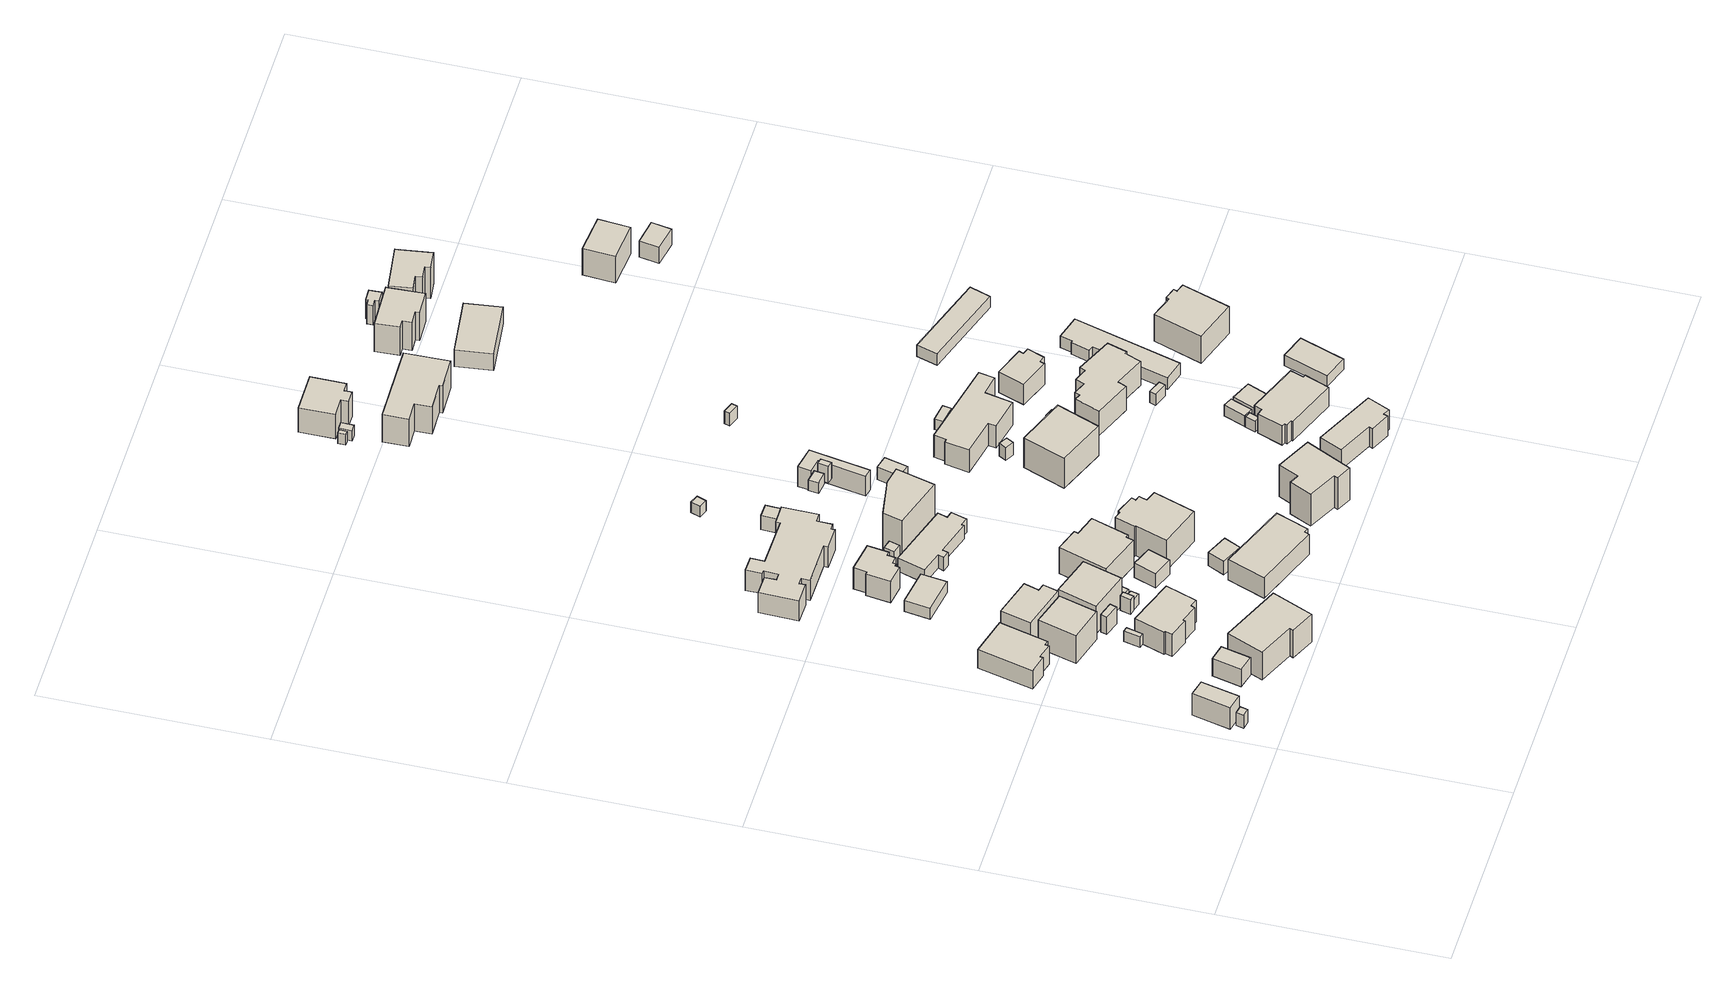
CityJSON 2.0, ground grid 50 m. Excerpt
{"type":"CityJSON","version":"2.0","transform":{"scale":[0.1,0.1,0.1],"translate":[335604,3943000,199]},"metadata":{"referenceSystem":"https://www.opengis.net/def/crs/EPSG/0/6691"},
"CityObjects":{
"building1":{"type":"Building","attributes":{"measuredHeight":5.2,"BuildingIDAttribute.prefecture":"14","BuildingIDAttribute.city":"14151","BuildingDetailAttribute.surveyYear":2015},"geometry":[{"type":"Solid","lod":"1","boundaries":[[[[0,1,2,3]],[[2,4,5,3]],[[1,6,4,2]],[[0,7,6,1]],[[3,5,7,0]],[[4,6,7,5]]]]}]},
"building2":{"type":"Building","attributes":{"usage":"411","measuredHeight":6.5,"storeysAboveGround":2,"BuildingIDAttribute.prefecture":"14","BuildingIDAttribute.city":"14151","BuildingDetailAttribute.totalFloorArea":57.4,"BuildingDetailAttribute.buildingFootprintArea":28.7,"BuildingDetailAttribute.buildingStructureType":"601","BuildingDetailAttribute.buildingStructureOrgType":"1","BuildingDetailAttribute.orgUsage":"10","BuildingDetailAttribute.surveyYear":2015},"geometry":[{"type":"Solid","lod":"1","boundaries":[[[[8,9,10,11]],[[10,12,13,11]],[[9,14,12,10]],[[8,15,14,9]],[[11,13,15,8]],[[12,14,15,13]]]]}]},
"building3":{"type":"Building","attributes":{"usage":"411","measuredHeight":5.5,"storeysAboveGround":1,"BuildingIDAttribute.prefecture":"14","BuildingIDAttribute.city":"14151","BuildingDetailAttribute.totalFloorArea":18.98,"BuildingDetailAttribute.buildingFootprintArea":18.98,"BuildingDetailAttribute.buildingStructureType":"601","BuildingDetailAttribute.buildingStructureOrgType":"1","BuildingDetailAttribute.orgUsage":"10","BuildingDetailAttribute.surveyYear":2015},"geometry":[{"type":"Solid","lod":"1","boundaries":[[[[16,17,18,19]],[[18,20,21,19]],[[17,22,20,18]],[[16,23,22,17]],[[19,21,23,16]],[[20,22,23,21]]]]}]},
"building4":{"type":"Building","attributes":{"usage":"411","measuredHeight":6.1,"storeysAboveGround":2,"BuildingIDAttribute.prefecture":"14","BuildingIDAttribute.city":"14151","BuildingDetailAttribute.totalFloorArea":183.37,"BuildingDetailAttribute.buildingFootprintArea":91.68,"BuildingDetailAttribute.buildingStructureType":"601","BuildingDetailAttribute.buildingStructureOrgType":"1","BuildingDetailAttribute.orgUsage":"10","BuildingDetailAttribute.surveyYear":2015},"geometry":[{"type":"Solid","lod":"1","boundaries":[[[[24,25,26,27,28,29,30,31]],[[30,32,33,31]],[[29,34,32,30]],[[28,35,34,29]],[[27,36,35,28]],[[26,37,36,27]],[[25,38,37,26]],[[24,39,38,25]],[[31,33,39,24]],[[32,34,35,36,37,38,39,33]]]]}]},
"building5":{"type":"Building","attributes":{"usage":"411","measuredHeight":9,"storeysAboveGround":1,"BuildingIDAttribute.prefecture":"14","BuildingIDAttribute.city":"14151","BuildingDetailAttribute.totalFloorArea":127.55,"BuildingDetailAttribute.buildingFootprintArea":127.55,"BuildingDetailAttribute.buildingStructureType":"601","BuildingDetailAttribute.buildingStructureOrgType":"1","BuildingDetailAttribute.orgUsage":"10","BuildingDetailAttribute.surveyYear":2015},"geometry":[{"type":"Solid","lod":"1","boundaries":[[[[40,41,42,43,44,45]],[[44,46,47,45]],[[43,48,46,44]],[[42,49,48,43]],[[41,50,49,42]],[[40,51,50,41]],[[45,47,51,40]],[[46,48,49,50,51,47]]]]}]},
"building6":{"type":"Building","attributes":{"usage":"411","measuredHeight":9.2,"storeysAboveGround":2,"BuildingIDAttribute.prefecture":"14","BuildingIDAttribute.city":"14151","BuildingDetailAttribute.totalFloorArea":121.73,"BuildingDetailAttribute.buildingFootprintArea":60.87,"BuildingDetailAttribute.buildingStructureType":"601","BuildingDetailAttribute.buildingStructureOrgType":"1","BuildingDetailAttribute.orgUsage":"10","BuildingDetailAttribute.surveyYear":2015},"geometry":[{"type":"Solid","lod":"1","boundaries":[[[[52,53,54,55]],[[54,56,57,55]],[[53,58,56,54]],[[52,59,58,53]],[[55,57,59,52]],[[56,58,59,57]]]]}]},
"building7":{"type":"Building","attributes":{"BuildingIDAttribute.prefecture":"14","BuildingIDAttribute.city":"14151","BuildingDetailAttribute.surveyYear":2015},"geometry":[{"type":"Solid","lod":"1","boundaries":[[[[60,61,62,63]],[[62,64,65,63]],[[61,66,64,62]],[[60,67,66,61]],[[63,65,67,60]],[[64,66,67,65]]]]}]},
"building8":{"type":"Building","attributes":{"usage":"411","measuredHeight":7.9,"storeysAboveGround":2,"BuildingIDAttribute.prefecture":"14","BuildingIDAttribute.city":"14151","BuildingDetailAttribute.totalFloorArea":160.93,"BuildingDetailAttribute.buildingFootprintArea":80.47,"BuildingDetailAttribute.buildingStructureType":"601","BuildingDetailAttribute.buildingStructureOrgType":"1","BuildingDetailAttribute.orgUsage":"10","BuildingDetailAttribute.surveyYear":2015},"geometry":[{"type":"Solid","lod":"1","boundaries":[[[[68,69,70,71,72,73,74,75,76,77]],[[76,78,79,77]],[[75,80,78,76]],[[74,81,80,75]],[[73,82,81,74]],[[72,83,82,73]],[[71,84,83,72]],[[70,85,84,71]],[[69,86,85,70]],[[68,87,86,69]],[[77,79,87,68]],[[78,80,81,82,83,84,85,86,87,79]]]]}]},
"building9":{"type":"Building","attributes":{"usage":"411","measuredHeight":8.8,"storeysAboveGround":2,"BuildingIDAttribute.prefecture":"14","BuildingIDAttribute.city":"14151","BuildingDetailAttribute.totalFloorArea":117.72,"BuildingDetailAttribute.buildingFootprintArea":58.86,"BuildingDetailAttribute.buildingStructureType":"601","BuildingDetailAttribute.buildingStructureOrgType":"1","BuildingDetailAttribute.orgUsage":"10","BuildingDetailAttribute.surveyYear":2015},"geometry":[{"type":"Solid","lod":"1","boundaries":[[[[88,89,90,91,92,93]],[[92,94,95,93]],[[91,96,94,92]],[[90,97,96,91]],[[89,98,97,90]],[[88,99,98,89]],[[93,95,99,88]],[[94,96,97,98,99,95]]]]}]},
"building10":{"type":"Building","attributes":{"measuredHeight":7,"BuildingIDAttribute.prefecture":"14","BuildingIDAttribute.city":"14151","BuildingDetailAttribute.surveyYear":2015},"geometry":[{"type":"Solid","lod":"1","boundaries":[[[[100,101,102,103]],[[102,104,105,103]],[[101,106,104,102]],[[100,107,106,101]],[[103,105,107,100]],[[104,106,107,105]]]]}]},
"building11":{"type":"Building","attributes":{"usage":"411","measuredHeight":8.3,"storeysAboveGround":2,"BuildingIDAttribute.prefecture":"14","BuildingIDAttribute.city":"14151","BuildingDetailAttribute.totalFloorArea":148.4,"BuildingDetailAttribute.buildingFootprintArea":74.2,"BuildingDetailAttribute.buildingStructureType":"601","BuildingDetailAttribute.buildingStructureOrgType":"1","BuildingDetailAttribute.orgUsage":"10","BuildingDetailAttribute.surveyYear":2015},"geometry":[{"type":"Solid","lod":"1","boundaries":[[[[108,109,110,111]],[[110,112,113,111]],[[109,114,112,110]],[[108,115,114,109]],[[111,113,115,108]],[[112,114,115,113]]]]}]},
"building12":{"type":"Building","attributes":{"measuredHeight":7.4,"BuildingIDAttribute.prefecture":"14","BuildingIDAttribute.city":"14151","BuildingDetailAttribute.surveyYear":2015},"geometry":[{"type":"Solid","lod":"1","boundaries":[[[[116,117,118,119]],[[118,120,121,119]],[[117,122,120,118]],[[116,123,122,117]],[[119,121,123,116]],[[120,122,123,121]]]]}]},
"building13":{"type":"Building","attributes":{"BuildingIDAttribute.prefecture":"14","BuildingIDAttribute.city":"14151","BuildingDetailAttribute.surveyYear":2015},"geometry":[{"type":"Solid","lod":"1","boundaries":[[[[124,125,126,127]],[[126,128,129,127]],[[125,130,128,126]],[[124,131,130,125]],[[127,129,131,124]],[[128,130,131,129]]]]}]},
"building14":{"type":"Building","attributes":{"usage":"411","measuredHeight":3.9,"storeysAboveGround":1,"BuildingIDAttribute.prefecture":"14","BuildingIDAttribute.city":"14151","BuildingDetailAttribute.totalFloorArea":39.96,"BuildingDetailAttribute.buildingFootprintArea":39.96,"BuildingDetailAttribute.buildingStructureType":"610","BuildingDetailAttribute.buildingStructureOrgType":"2","BuildingDetailAttribute.orgUsage":"10","BuildingDetailAttribute.surveyYear":2015},"geometry":[{"type":"Solid","lod":"1","boundaries":[[[[132,133,134,135]],[[134,136,137,135]],[[133,138,136,134]],[[132,139,138,133]],[[135,137,139,132]],[[136,138,139,137]]]]}]},
"building15":{"type":"Building","attributes":{"BuildingIDAttribute.prefecture":"14","BuildingIDAttribute.city":"14151","BuildingDetailAttribute.surveyYear":2015},"geometry":[{"type":"Solid","lod":"1","boundaries":[[[[140,141,142,143]],[[142,144,145,143]],[[141,146,144,142]],[[140,147,146,141]],[[143,145,147,140]],[[144,146,147,145]]]]}]},
"building16":{"type":"Building","attributes":{"usage":"411","measuredHeight":6.7,"storeysAboveGround":1,"BuildingIDAttribute.prefecture":"14","BuildingIDAttribute.city":"14151","BuildingDetailAttribute.totalFloorArea":48,"BuildingDetailAttribute.buildingFootprintArea":48,"BuildingDetailAttribute.buildingStructureType":"601","BuildingDetailAttribute.buildingStructureOrgType":"1","BuildingDetailAttribute.orgUsage":"10","BuildingDetailAttribute.surveyYear":2015},"geometry":[{"type":"Solid","lod":"1","boundaries":[[[[148,149,150,151,152,153,154,155,156,157,158,159]],[[158,160,161,159]],[[157,162,160,158]],[[156,163,162,157]],[[155,164,163,156]],[[154,165,164,155]],[[153,166,165,154]],[[152,167,166,153]],[[151,168,167,152]],[[150,169,168,151]],[[149,170,169,150]],[[148,171,170,149]],[[159,161,171,148]],[[160,162,163,164,165,166,167,168,169,170,171,161]]]]}]},
"building17":{"type":"Building","attributes":{"usage":"411","measuredHeight":8.7,"storeysAboveGround":1,"BuildingIDAttribute.prefecture":"14","BuildingIDAttribute.city":"14151","BuildingDetailAttribute.totalFloorArea":236.61,"BuildingDetailAttribute.buildingFootprintArea":236.61,"BuildingDetailAttribute.buildingStructureType":"601","BuildingDetailAttribute.buildingStructureOrgType":"1","BuildingDetailAttribute.orgUsage":"10","BuildingDetailAttribute.surveyYear":2015},"geometry":[{"type":"Solid","lod":"1","boundaries":[[[[172,173,174,175,176,177,178,179,180,181,182,183,184,185,186,187,188,189,190,191,192,193,194,195]],[[194,196,197,195]],[[193,198,196,194]],[[192,199,198,193]],[[191,200,199,192]],[[190,201,200,191]],[[189,202,201,190]],[[188,203,202,189]],[[187,204,203,188]],[[186,205,204,187]],[[185,206,205,186]],[[184,207,206,185]],[[183,208,207,184]],[[182,209,208,183]],[[181,210,209,182]],[[180,211,210,181]],[[179,212,211,180]],[[178,213,212,179]],[[177,214,213,178]],[[176,215,214,177]],[[175,216,215,176]],[[174,217,216,175]],[[173,218,217,174]],[[172,219,218,173]],[[195,197,219,172]],[[196,198,199,200,201,202,203,204,205,206,207,208,209,210,211,212,213,214,215,216,217,218,219,197]]]]}]},
"building18":{"type":"Building","attributes":{"measuredHeight":4.4,"BuildingIDAttribute.prefecture":"14","BuildingIDAttribute.city":"14151","BuildingDetailAttribute.surveyYear":2015},"geometry":[{"type":"Solid","lod":"1","boundaries":[[[[220,221,222,223]],[[222,224,225,223]],[[221,226,224,222]],[[220,227,226,221]],[[223,225,227,220]],[[224,226,227,225]]]]}]},
"building19":{"type":"Building","attributes":{"usage":"411","measuredHeight":8.5,"storeysAboveGround":2,"BuildingIDAttribute.prefecture":"14","BuildingIDAttribute.city":"14151","BuildingDetailAttribute.totalFloorArea":191.64,"BuildingDetailAttribute.buildingFootprintArea":95.82,"BuildingDetailAttribute.buildingStructureType":"601","BuildingDetailAttribute.buildingStructureOrgType":"1","BuildingDetailAttribute.orgUsage":"10","BuildingDetailAttribute.surveyYear":2015},"geometry":[{"type":"Solid","lod":"1","boundaries":[[[[228,229,230,231,232,233,234,235]],[[234,236,237,235]],[[233,238,236,234]],[[232,239,238,233]],[[231,240,239,232]],[[230,241,240,231]],[[229,242,241,230]],[[228,243,242,229]],[[235,237,243,228]],[[236,238,239,240,241,242,243,237]]]]}]},
"building20":{"type":"Building","attributes":{"measuredHeight":9.1,"BuildingIDAttribute.prefecture":"14","BuildingIDAttribute.city":"14151","BuildingDetailAttribute.surveyYear":2015},"geometry":[{"type":"Solid","lod":"1","boundaries":[[[[244,245,246,247]],[[246,248,249,247]],[[245,250,248,246]],[[244,251,250,245]],[[247,249,251,244]],[[248,250,251,249]]]]}]},
"building21":{"type":"Building","attributes":{"usage":"411","measuredHeight":4.1,"storeysAboveGround":1,"BuildingIDAttribute.prefecture":"14","BuildingIDAttribute.city":"14151","BuildingDetailAttribute.totalFloorArea":20.45,"BuildingDetailAttribute.buildingFootprintArea":20.45,"BuildingDetailAttribute.buildingStructureType":"601","BuildingDetailAttribute.buildingStructureOrgType":"1","BuildingDetailAttribute.orgUsage":"10","BuildingDetailAttribute.surveyYear":2015},"geometry":[{"type":"Solid","lod":"1","boundaries":[[[[252,253,254,255]],[[254,256,257,255]],[[253,258,256,254]],[[252,259,258,253]],[[255,257,259,252]],[[256,258,259,257]]]]}]},
"building22":{"type":"Building","attributes":{"usage":"411","measuredHeight":8.9,"storeysAboveGround":1,"BuildingIDAttribute.prefecture":"14","BuildingIDAttribute.city":"14151","BuildingDetailAttribute.totalFloorArea":136.66,"BuildingDetailAttribute.buildingFootprintArea":136.66,"BuildingDetailAttribute.buildingStructureType":"601","BuildingDetailAttribute.buildingStructureOrgType":"1","BuildingDetailAttribute.orgUsage":"10","BuildingDetailAttribute.surveyYear":2015},"geometry":[{"type":"Solid","lod":"1","boundaries":[[[[260,261,262,263,264,265]],[[264,266,267,265]],[[263,268,266,264]],[[262,269,268,263]],[[261,270,269,262]],[[260,271,270,261]],[[265,267,271,260]],[[266,268,269,270,271,267]]]]}]},
"building23":{"type":"Building","attributes":{"usage":"401","measuredHeight":4.8,"storeysAboveGround":2,"BuildingIDAttribute.prefecture":"14","BuildingIDAttribute.city":"14151","BuildingDetailAttribute.totalFloorArea":167.72,"BuildingDetailAttribute.buildingFootprintArea":83.86,"BuildingDetailAttribute.buildingStructureType":"610","BuildingDetailAttribute.buildingStructureOrgType":"2","BuildingDetailAttribute.orgUsage":"61","BuildingDetailAttribute.surveyYear":2015},"geometry":[{"type":"Solid","lod":"1","boundaries":[[[[272,273,274,275,276,277,278,279,280,281,282,283]],[[282,284,285,283]],[[281,286,284,282]],[[280,287,286,281]],[[279,288,287,280]],[[278,289,288,279]],[[277,290,289,278]],[[276,291,290,277]],[[275,292,291,276]],[[274,293,292,275]],[[273,294,293,274]],[[272,295,294,273]],[[283,285,295,272]],[[284,286,287,288,289,290,291,292,293,294,295,285]]]]}]},
"building24":{"type":"Building","attributes":{"usage":"414","measuredHeight":9.6,"storeysAboveGround":2,"BuildingIDAttribute.prefecture":"14","BuildingIDAttribute.city":"14151","BuildingDetailAttribute.totalFloorArea":203.69,"BuildingDetailAttribute.buildingFootprintArea":101.84,"BuildingDetailAttribute.buildingStructureType":"601","BuildingDetailAttribute.buildingStructureOrgType":"1","BuildingDetailAttribute.orgUsage":"44","BuildingDetailAttribute.surveyYear":2015},"geometry":[{"type":"Solid","lod":"1","boundaries":[[[[296,297,298,299,300,301,302,303,304,305,306,307]],[[306,308,309,307]],[[305,310,308,306]],[[304,311,310,305]],[[303,312,311,304]],[[302,313,312,303]],[[301,314,313,302]],[[300,315,314,301]],[[299,316,315,300]],[[298,317,316,299]],[[297,318,317,298]],[[296,319,318,297]],[[307,309,319,296]],[[308,310,311,312,313,314,315,316,317,318,319,309]]]]}]},
"building25":{"type":"Building","attributes":{"usage":"413","measuredHeight":11.8,"storeysAboveGround":3,"BuildingIDAttribute.prefecture":"14","BuildingIDAttribute.city":"14151","BuildingDetailAttribute.totalFloorArea":217.99,"BuildingDetailAttribute.buildingFootprintArea":72.66,"BuildingDetailAttribute.buildingStructureType":"610","BuildingDetailAttribute.buildingStructureOrgType":"2","BuildingDetailAttribute.orgUsage":"30","BuildingDetailAttribute.surveyYear":2015},"geometry":[{"type":"Solid","lod":"1","boundaries":[[[[320,321,322,323,324]],[[323,325,326,324]],[[322,327,325,323]],[[321,328,327,322]],[[320,329,328,321]],[[324,326,329,320]],[[325,327,328,329,326]]]]}]},
"building26":{"type":"Building","attributes":{"usage":"411","measuredHeight":5.4,"storeysAboveGround":1,"BuildingIDAttribute.prefecture":"14","BuildingIDAttribute.city":"14151","BuildingDetailAttribute.totalFloorArea":9.85,"BuildingDetailAttribute.buildingFootprintArea":9.85,"BuildingDetailAttribute.buildingStructureType":"601","BuildingDetailAttribute.buildingStructureOrgType":"1","BuildingDetailAttribute.orgUsage":"10","BuildingDetailAttribute.surveyYear":2015},"geometry":[{"type":"Solid","lod":"1","boundaries":[[[[330,331,332,333]],[[332,334,335,333]],[[331,336,334,332]],[[330,337,336,331]],[[333,335,337,330]],[[334,336,337,335]]]]}]},
"building27":{"type":"Building","attributes":{"BuildingIDAttribute.prefecture":"14","BuildingIDAttribute.city":"14151","BuildingDetailAttribute.surveyYear":2015},"geometry":[{"type":"Solid","lod":"1","boundaries":[[[[338,339,340,341]],[[340,342,343,341]],[[339,344,342,340]],[[338,345,344,339]],[[341,343,345,338]],[[342,344,345,343]]]]}]},
"building28":{"type":"Building","attributes":{"BuildingIDAttribute.prefecture":"14","BuildingIDAttribute.city":"14151","BuildingDetailAttribute.surveyYear":2015},"geometry":[{"type":"Solid","lod":"1","boundaries":[[[[346,347,348,349]],[[348,350,351,349]],[[347,352,350,348]],[[346,353,352,347]],[[349,351,353,346]],[[350,352,353,351]]]]}]},
"building29":{"type":"Building","attributes":{"usage":"411","measuredHeight":10.6,"storeysAboveGround":2,"BuildingIDAttribute.prefecture":"14","BuildingIDAttribute.city":"14151","BuildingDetailAttribute.totalFloorArea":178.75,"BuildingDetailAttribute.buildingFootprintArea":89.37,"BuildingDetailAttribute.buildingStructureType":"601","BuildingDetailAttribute.buildingStructureOrgType":"1","BuildingDetailAttribute.orgUsage":"10","BuildingDetailAttribute.surveyYear":2015},"geometry":[{"type":"Solid","lod":"1","boundaries":[[[[354,355,356,357,358,359,360,361]],[[360,362,363,361]],[[359,364,362,360]],[[358,365,364,359]],[[357,366,365,358]],[[356,367,366,357]],[[355,368,367,356]],[[354,369,368,355]],[[361,363,369,354]],[[362,364,365,366,367,368,369,363]]]]}]},
"building30":{"type":"Building","attributes":{"BuildingIDAttribute.prefecture":"14","BuildingIDAttribute.city":"14151","BuildingDetailAttribute.surveyYear":2015},"geometry":[{"type":"Solid","lod":"1","boundaries":[[[[370,371,372,373]],[[372,374,375,373]],[[371,376,374,372]],[[370,377,376,371]],[[373,375,377,370]],[[374,376,377,375]]]]}]},
"building31":{"type":"Building","attributes":{"BuildingIDAttribute.prefecture":"14","BuildingIDAttribute.city":"14151","BuildingDetailAttribute.surveyYear":2015},"geometry":[{"type":"Solid","lod":"1","boundaries":[[[[378,379,380,381]],[[380,382,383,381]],[[379,384,382,380]],[[378,385,384,379]],[[381,383,385,378]],[[382,384,385,383]]]]}]},
"building32":{"type":"Building","attributes":{"measuredHeight":5.2,"BuildingIDAttribute.prefecture":"14","BuildingIDAttribute.city":"14151","BuildingDetailAttribute.surveyYear":2015},"geometry":[{"type":"Solid","lod":"1","boundaries":[[[[386,387,388,389]],[[388,390,391,389]],[[387,392,390,388]],[[386,393,392,387]],[[389,391,393,386]],[[390,392,393,391]]]]}]},
"building33":{"type":"Building","attributes":{"usage":"411","measuredHeight":7.5,"storeysAboveGround":1,"BuildingIDAttribute.prefecture":"14","BuildingIDAttribute.city":"14151","BuildingDetailAttribute.totalFloorArea":33.62,"BuildingDetailAttribute.buildingFootprintArea":33.62,"BuildingDetailAttribute.buildingStructureType":"601","BuildingDetailAttribute.buildingStructureOrgType":"1","BuildingDetailAttribute.orgUsage":"10","BuildingDetailAttribute.surveyYear":2015},"geometry":[{"type":"Solid","lod":"1","boundaries":[[[[394,395,396,397,398,399]],[[398,400,401,399]],[[397,402,400,398]],[[396,403,402,397]],[[395,404,403,396]],[[394,405,404,395]],[[399,401,405,394]],[[400,402,403,404,405,401]]]]}]},
"building34":{"type":"Building","attributes":{"measuredHeight":3.9,"BuildingIDAttribute.prefecture":"14","BuildingIDAttribute.city":"14151","BuildingDetailAttribute.surveyYear":2015},"geometry":[{"type":"Solid","lod":"1","boundaries":[[[[406,407,408,409]],[[408,410,411,409]],[[407,412,410,408]],[[406,413,412,407]],[[409,411,413,406]],[[410,412,413,411]]]]}]},
"building35":{"type":"Building","attributes":{"usage":"411","measuredHeight":9.6,"storeysAboveGround":1,"BuildingIDAttribute.prefecture":"14","BuildingIDAttribute.city":"14151","BuildingDetailAttribute.totalFloorArea":70.5,"BuildingDetailAttribute.buildingFootprintArea":70.5,"BuildingDetailAttribute.buildingStructureType":"601","BuildingDetailAttribute.buildingStructureOrgType":"1","BuildingDetailAttribute.orgUsage":"10","BuildingDetailAttribute.surveyYear":2015},"geometry":[{"type":"Solid","lod":"1","boundaries":[[[[414,415,416,417,418,419,420,421]],[[420,422,423,421]],[[419,424,422,420]],[[418,425,424,419]],[[417,426,425,418]],[[416,427,426,417]],[[415,428,427,416]],[[414,429,428,415]],[[421,423,429,414]],[[422,424,425,426,427,428,429,423]]]]}]},
"building36":{"type":"Building","attributes":{"usage":"414","measuredHeight":9.1,"storeysAboveGround":2,"BuildingIDAttribute.prefecture":"14","BuildingIDAttribute.city":"14151","BuildingDetailAttribute.totalFloorArea":198.62,"BuildingDetailAttribute.buildingFootprintArea":99.31,"BuildingDetailAttribute.buildingStructureType":"601","BuildingDetailAttribute.buildingStructureOrgType":"1","BuildingDetailAttribute.orgUsage":"44","BuildingDetailAttribute.surveyYear":2015},"geometry":[{"type":"Solid","lod":"1","boundaries":[[[[430,431,432,433]],[[432,434,435,433]],[[431,436,434,432]],[[430,437,436,431]],[[433,435,437,430]],[[434,436,437,435]]]]}]},
"building37":{"type":"Building","attributes":{"measuredHeight":3.7,"BuildingIDAttribute.prefecture":"14","BuildingIDAttribute.city":"14151","BuildingDetailAttribute.surveyYear":2015},"geometry":[{"type":"Solid","lod":"1","boundaries":[[[[438,439,440,441]],[[440,442,443,441]],[[439,444,442,440]],[[438,445,444,439]],[[441,443,445,438]],[[442,444,445,443]]]]}]},
"building38":{"type":"Building","attributes":{"usage":"411","measuredHeight":10.6,"storeysAboveGround":2,"BuildingIDAttribute.prefecture":"14","BuildingIDAttribute.city":"14151","BuildingDetailAttribute.totalFloorArea":273.52,"BuildingDetailAttribute.buildingFootprintArea":136.76,"BuildingDetailAttribute.buildingStructureType":"601","BuildingDetailAttribute.buildingStructureOrgType":"1","BuildingDetailAttribute.orgUsage":"10","BuildingDetailAttribute.surveyYear":2015},"geometry":[{"type":"Solid","lod":"1","boundaries":[[[[446,447,448,449,450,451,452,453]],[[452,454,455,453]],[[451,456,454,452]],[[450,457,456,451]],[[449,458,457,450]],[[448,459,458,449]],[[447,460,459,448]],[[446,461,460,447]],[[453,455,461,446]],[[454,456,457,458,459,460,461,455]]]]}]},
"building39":{"type":"Building","attributes":{"usage":"411","measuredHeight":6.1,"storeysAboveGround":1,"BuildingIDAttribute.prefecture":"14","BuildingIDAttribute.city":"14151","BuildingDetailAttribute.totalFloorArea":80.82,"BuildingDetailAttribute.buildingFootprintArea":80.82,"BuildingDetailAttribute.buildingStructureType":"601","BuildingDetailAttribute.buildingStructureOrgType":"1","BuildingDetailAttribute.orgUsage":"10","BuildingDetailAttribute.surveyYear":2015},"geometry":[{"type":"Solid","lod":"1","boundaries":[[[[462,463,464,465,466,467,468,469]],[[468,470,471,469]],[[467,472,470,468]],[[466,473,472,467]],[[465,474,473,466]],[[464,475,474,465]],[[463,476,475,464]],[[462,477,476,463]],[[469,471,477,462]],[[470,472,473,474,475,476,477,471]]]]}]},
"building40":{"type":"Building","attributes":{"usage":"411","measuredHeight":9,"storeysAboveGround":2,"BuildingIDAttribute.prefecture":"14","BuildingIDAttribute.city":"14151","BuildingDetailAttribute.totalFloorArea":277.6,"BuildingDetailAttribute.buildingFootprintArea":138.8,"BuildingDetailAttribute.buildingStructureType":"601","BuildingDetailAttribute.buildingStructureOrgType":"1","BuildingDetailAttribute.orgUsage":"10","BuildingDetailAttribute.surveyYear":2015},"geometry":[{"type":"Solid","lod":"1","boundaries":[[[[478,479,480,481,482,483,484,485,486,487]],[[486,488,489,487]],[[485,490,488,486]],[[484,491,490,485]],[[483,492,491,484]],[[482,493,492,483]],[[481,494,493,482]],[[480,495,494,481]],[[479,496,495,480]],[[478,497,496,479]],[[487,489,497,478]],[[488,490,491,492,493,494,495,496,497,489]]]]}]},
"building41":{"type":"Building","attributes":{"BuildingIDAttribute.prefecture":"14","BuildingIDAttribute.city":"14151","BuildingDetailAttribute.surveyYear":2015},"geometry":[{"type":"Solid","lod":"1","boundaries":[[[[498,499,500,501]],[[500,502,503,501]],[[499,504,502,500]],[[498,505,504,499]],[[501,503,505,498]],[[502,504,505,503]]]]}]},
"building42":{"type":"Building","attributes":{"BuildingIDAttribute.prefecture":"14","BuildingIDAttribute.city":"14151","BuildingDetailAttribute.surveyYear":2015},"geometry":[{"type":"Solid","lod":"1","boundaries":[[[[506,507,508,509]],[[508,510,511,509]],[[507,512,510,508]],[[506,513,512,507]],[[509,511,513,506]],[[510,512,513,511]]]]}]},
"building43":{"type":"Building","attributes":{"BuildingIDAttribute.prefecture":"14","BuildingIDAttribute.city":"14151","BuildingDetailAttribute.surveyYear":2015},"geometry":[{"type":"Solid","lod":"1","boundaries":[[[[514,515,516,517]],[[516,518,519,517]],[[515,520,518,516]],[[514,521,520,515]],[[517,519,521,514]],[[518,520,521,519]]]]}]},
"building44":{"type":"Building","attributes":{"usage":"411","measuredHeight":7.6,"storeysAboveGround":2,"BuildingIDAttribute.prefecture":"14","BuildingIDAttribute.city":"14151","BuildingDetailAttribute.totalFloorArea":211.61,"BuildingDetailAttribute.buildingFootprintArea":105.8,"BuildingDetailAttribute.buildingStructureType":"601","BuildingDetailAttribute.buildingStructureOrgType":"1","BuildingDetailAttribute.orgUsage":"10","BuildingDetailAttribute.surveyYear":2015},"geometry":[{"type":"Solid","lod":"1","boundaries":[[[[522,523,524,525,526,527,528,529,530,531,532,533]],[[532,534,535,533]],[[531,536,534,532]],[[530,537,536,531]],[[529,538,537,530]],[[528,539,538,529]],[[527,540,539,528]],[[526,541,540,527]],[[525,542,541,526]],[[524,543,542,525]],[[523,544,543,524]],[[522,545,544,523]],[[533,535,545,522]],[[534,536,537,538,539,540,541,542,543,544,545,535]]]]}]},
"building45":{"type":"Building","attributes":{"usage":"411","measuredHeight":3.3,"storeysAboveGround":1,"BuildingIDAttribute.prefecture":"14","BuildingIDAttribute.city":"14151","BuildingDetailAttribute.totalFloorArea":10.97,"BuildingDetailAttribute.buildingFootprintArea":10.97,"BuildingDetailAttribute.buildingStructureType":"601","BuildingDetailAttribute.buildingStructureOrgType":"1","BuildingDetailAttribute.orgUsage":"10","BuildingDetailAttribute.surveyYear":2015},"geometry":[{"type":"Solid","lod":"1","boundaries":[[[[546,547,548,549]],[[548,550,551,549]],[[547,552,550,548]],[[546,553,552,547]],[[549,551,553,546]],[[550,552,553,551]]]]}]},
"building46":{"type":"Building","attributes":{"measuredHeight":7,"BuildingIDAttribute.prefecture":"14","BuildingIDAttribute.city":"14151","BuildingDetailAttribute.surveyYear":2015},"geometry":[{"type":"Solid","lod":"1","boundaries":[[[[554,555,556,557]],[[556,558,559,557]],[[555,560,558,556]],[[554,561,560,555]],[[557,559,561,554]],[[558,560,561,559]]]]}]},
"building47":{"type":"Building","attributes":{"BuildingIDAttribute.prefecture":"14","BuildingIDAttribute.city":"14151","BuildingDetailAttribute.surveyYear":2015},"geometry":[{"type":"Solid","lod":"1","boundaries":[[[[562,563,564,565]],[[564,566,567,565]],[[563,568,566,564]],[[562,569,568,563]],[[565,567,569,562]],[[566,568,569,567]]]]}]},
"building48":{"type":"Building","attributes":{"usage":"411","measuredHeight":8.4,"storeysAboveGround":2,"BuildingIDAttribute.prefecture":"14","BuildingIDAttribute.city":"14151","BuildingDetailAttribute.totalFloorArea":243.22,"BuildingDetailAttribute.buildingFootprintArea":121.61,"BuildingDetailAttribute.buildingStructureType":"601","BuildingDetailAttribute.buildingStructureOrgType":"1","BuildingDetailAttribute.orgUsage":"10","BuildingDetailAttribute.surveyYear":2015},"geometry":[{"type":"Solid","lod":"1","boundaries":[[[[570,571,572,573,574,575,576,577,578,579,580,581,582,583]],[[582,584,585,583]],[[581,586,584,582]],[[580,587,586,581]],[[579,588,587,580]],[[578,589,588,579]],[[577,590,589,578]],[[576,591,590,577]],[[575,592,591,576]],[[574,593,592,575]],[[573,594,593,574]],[[572,595,594,573]],[[571,596,595,572]],[[570,597,596,571]],[[583,585,597,570]],[[584,586,587,588,589,590,591,592,593,594,595,596,597,585]]]]}]},
"building49":{"type":"Building","attributes":{"measuredHeight":3.6,"BuildingIDAttribute.prefecture":"14","BuildingIDAttribute.city":"14151","BuildingDetailAttribute.surveyYear":2015},"geometry":[{"type":"Solid","lod":"1","boundaries":[[[[598,599,600,601]],[[600,602,603,601]],[[599,604,602,600]],[[598,605,604,599]],[[601,603,605,598]],[[602,604,605,603]]]]}]},
"building50":{"type":"Building","attributes":{"usage":"411","measuredHeight":6.8,"storeysAboveGround":1,"BuildingIDAttribute.prefecture":"14","BuildingIDAttribute.city":"14151","BuildingDetailAttribute.totalFloorArea":48.02,"BuildingDetailAttribute.buildingFootprintArea":48.02,"BuildingDetailAttribute.buildingStructureType":"601","BuildingDetailAttribute.buildingStructureOrgType":"1","BuildingDetailAttribute.orgUsage":"10","BuildingDetailAttribute.surveyYear":2015},"geometry":[{"type":"Solid","lod":"1","boundaries":[[[[606,607,608,609,610,611,612,613]],[[612,614,615,613]],[[611,616,614,612]],[[610,617,616,611]],[[609,618,617,610]],[[608,619,618,609]],[[607,620,619,608]],[[606,621,620,607]],[[613,615,621,606]],[[614,616,617,618,619,620,621,615]]]]}]},
"building51":{"type":"Building","attributes":{"usage":"411","measuredHeight":8.5,"storeysAboveGround":1,"BuildingIDAttribute.prefecture":"14","BuildingIDAttribute.city":"14151","BuildingDetailAttribute.totalFloorArea":74.18,"BuildingDetailAttribute.buildingFootprintArea":74.18,"BuildingDetailAttribute.buildingStructureType":"601","BuildingDetailAttribute.buildingStructureOrgType":"1","BuildingDetailAttribute.orgUsage":"10","BuildingDetailAttribute.surveyYear":2015,"BuildingLandSlideRiskAttribute.description":"1","BuildingLandSlideRiskAttribute.areaType":"1"},"geometry":[{"type":"Solid","lod":"1","boundaries":[[[[622,623,624,625,626,627,628,629]],[[628,630,631,629]],[[627,632,630,628]],[[626,633,632,627]],[[625,634,633,626]],[[624,635,634,625]],[[623,636,635,624]],[[622,637,636,623]],[[629,631,637,622]],[[630,632,633,634,635,636,637,631]]]]}]},
"building52":{"type":"Building","attributes":{"usage":"402","measuredHeight":5.1,"storeysAboveGround":2,"BuildingIDAttribute.prefecture":"14","BuildingIDAttribute.city":"14151","BuildingDetailAttribute.totalFloorArea":191.83,"BuildingDetailAttribute.buildingFootprintArea":95.92,"BuildingDetailAttribute.buildingStructureType":"601","BuildingDetailAttribute.buildingStructureOrgType":"1","BuildingDetailAttribute.orgUsage":"73","BuildingDetailAttribute.surveyYear":2015},"geometry":[{"type":"Solid","lod":"1","boundaries":[[[[638,639,640,641]],[[640,642,643,641]],[[639,644,642,640]],[[638,645,644,639]],[[641,643,645,638]],[[642,644,645,643]]]]}]},
"building53":{"type":"Building","attributes":{"BuildingIDAttribute.prefecture":"14","BuildingIDAttribute.city":"14151","BuildingDetailAttribute.surveyYear":2015},"geometry":[{"type":"Solid","lod":"1","boundaries":[[[[646,647,648,649]],[[648,650,651,649]],[[647,652,650,648]],[[646,653,652,647]],[[649,651,653,646]],[[650,652,653,651]]]]}]},
"building54":{"type":"Building","attributes":{"measuredHeight":5.9,"BuildingIDAttribute.prefecture":"14","BuildingIDAttribute.city":"14151","BuildingDetailAttribute.surveyYear":2015,"BuildingLandSlideRiskAttribute.description":"1","BuildingLandSlideRiskAttribute.areaType":"1"},"geometry":[{"type":"Solid","lod":"1","boundaries":[[[[654,655,656,657,658,659,660,661]],[[660,662,663,661]],[[659,664,662,660]],[[658,665,664,659]],[[657,666,665,658]],[[656,667,666,657]],[[655,668,667,656]],[[654,669,668,655]],[[661,663,669,654]],[[662,664,665,666,667,668,669,663]]]]}]},
"building55":{"type":"Building","attributes":{"measuredHeight":4.2,"BuildingIDAttribute.prefecture":"14","BuildingIDAttribute.city":"14151","BuildingDetailAttribute.surveyYear":2015},"geometry":[{"type":"Solid","lod":"1","boundaries":[[[[670,671,672,673,674,675,676,677]],[[676,678,679,677]],[[675,680,678,676]],[[674,681,680,675]],[[673,682,681,674]],[[672,683,682,673]],[[671,684,683,672]],[[670,685,684,671]],[[677,679,685,670]],[[678,680,681,682,683,684,685,679]]]]}]},
"building56":{"type":"Building","attributes":{"usage":"413","measuredHeight":8.9,"storeysAboveGround":2,"BuildingIDAttribute.prefecture":"14","BuildingIDAttribute.city":"14151","BuildingDetailAttribute.totalFloorArea":200.33,"BuildingDetailAttribute.buildingFootprintArea":100.17,"BuildingDetailAttribute.buildingStructureType":"601","BuildingDetailAttribute.buildingStructureOrgType":"1","BuildingDetailAttribute.orgUsage":"30","BuildingDetailAttribute.surveyYear":2015},"geometry":[{"type":"Solid","lod":"1","boundaries":[[[[686,687,688,689,690,691,692,693]],[[692,694,695,693]],[[691,696,694,692]],[[690,697,696,691]],[[689,698,697,690]],[[688,699,698,689]],[[687,700,699,688]],[[686,701,700,687]],[[693,695,701,686]],[[694,696,697,698,699,700,701,695]]]]}]},
"building57":{"type":"Building","attributes":{"usage":"411","measuredHeight":9.9,"storeysAboveGround":2,"BuildingIDAttribute.prefecture":"14","BuildingIDAttribute.city":"14151","BuildingDetailAttribute.totalFloorArea":119.07,"BuildingDetailAttribute.buildingFootprintArea":59.53,"BuildingDetailAttribute.buildingStructureType":"601","BuildingDetailAttribute.buildingStructureOrgType":"1","BuildingDetailAttribute.orgUsage":"10","BuildingDetailAttribute.surveyYear":2015,"BuildingLandSlideRiskAttribute.description":"1","BuildingLandSlideRiskAttribute.areaType":"1"},"geometry":[{"type":"Solid","lod":"1","boundaries":[[[[702,703,704,705,706,707,708,709]],[[708,710,711,709]],[[707,712,710,708]],[[706,713,712,707]],[[705,714,713,706]],[[704,715,714,705]],[[703,716,715,704]],[[702,717,716,703]],[[709,711,717,702]],[[710,712,713,714,715,716,717,711]]]]}]},
"building58":{"type":"Building","attributes":{"measuredHeight":3.4,"BuildingIDAttribute.prefecture":"14","BuildingIDAttribute.city":"14151","BuildingDetailAttribute.surveyYear":2015},"geometry":[{"type":"Solid","lod":"1","boundaries":[[[[718,719,720,721]],[[720,722,723,721]],[[719,724,722,720]],[[718,725,724,719]],[[721,723,725,718]],[[722,724,725,723]]]]}]},
"building59":{"type":"Building","attributes":{"usage":"411","measuredHeight":8.2,"storeysAboveGround":2,"BuildingIDAttribute.prefecture":"14","BuildingIDAttribute.city":"14151","BuildingDetailAttribute.totalFloorArea":108.55,"BuildingDetailAttribute.buildingFootprintArea":54.27,"BuildingDetailAttribute.buildingStructureType":"601","BuildingDetailAttribute.buildingStructureOrgType":"1","BuildingDetailAttribute.orgUsage":"10","BuildingDetailAttribute.surveyYear":2015},"geometry":[{"type":"Solid","lod":"1","boundaries":[[[[726,727,728,729]],[[728,730,731,729]],[[727,732,730,728]],[[726,733,732,727]],[[729,731,733,726]],[[730,732,733,731]]]]}]},
"building60":{"type":"Building","attributes":{"measuredHeight":5.4,"BuildingIDAttribute.prefecture":"14","BuildingIDAttribute.city":"14151","BuildingDetailAttribute.surveyYear":2015},"geometry":[{"type":"Solid","lod":"1","boundaries":[[[[734,735,736,737]],[[736,738,739,737]],[[735,740,738,736]],[[734,741,740,735]],[[737,739,741,734]],[[738,740,741,739]]]]}]},
"building61":{"type":"Building","attributes":{"measuredHeight":5.6,"BuildingIDAttribute.prefecture":"14","BuildingIDAttribute.city":"14151","BuildingDetailAttribute.surveyYear":2015},"geometry":[{"type":"Solid","lod":"1","boundaries":[[[[742,743,744,745]],[[744,746,747,745]],[[743,748,746,744]],[[742,749,748,743]],[[745,747,749,742]],[[746,748,749,747]]]]}]}
},
"vertices":[
[42,90,25],[38,73,25],[19,77,25],[23,94,25],[19,77,62],[23,94,62],[38,73,62],[42,90,62],
[64,179,28],[44,93,28],[6,102,28],[26,188,28],[6,102,90],[26,188,90],[44,93,90],[64,179,90],
[173,103,25],[135,113,25],[151,178,25],[189,169,25],[151,178,75],[189,169,75],[135,113,75],[173,103,75],
[119,620,44],[91,511,44],[81,513,44],[79,505,44],[44,514,44],[43,508,44],[0,519,44],[31,643,44],[0,519,97],[31,643,97],[43,508,97],[44,514,97],[79,505,97],[81,513,97],[91,511,97],[119,620,97],
[308,9,16],[253,34,16],[257,42,16],[174,79,16],[210,161,16],[348,101,16],[210,161,95],[348,101,95],[174,79,95],[257,42,95],[253,34,95],[308,9,95],
[204,516,39],[179,430,39],[100,453,39],[125,540,39],[100,453,119],[125,540,119],[179,430,119],[204,516,119],
[201,373,37],[192,336,37],[181,339,37],[190,376,37],[181,339,67],[190,376,67],[192,336,67],[201,373,67],
[315,319,29],[290,249,29],[272,255,29],[268,246,29],[227,260,29],[226,255,29],[180,271,29],[185,287,29],[182,288,29],[206,357,29],[182,288,92],[206,357,92],[185,287,92],[180,271,92],[226,255,92],[227,260,92],[268,246,92],[272,255,92],[290,249,92],[315,319,92],
[219,595,45],[209,561,45],[226,556,45],[216,522,45],[111,552,45],[130,621,45],[111,552,120],[130,621,120],[216,522,120],[226,556,120],[209,561,120],[219,595,120],
[204,429,38],[239,418,38],[234,403,38],[199,414,38],[234,403,87],[199,414,87],[239,418,87],[204,429,87],
[316,495,38],[289,407,38],[196,436,38],[223,524,38],[196,436,117],[223,524,117],[289,407,117],[316,495,117],
[290,404,35],[284,380,35],[271,383,35],[278,407,35],[271,383,77],[278,407,77],[284,380,77],[290,404,77],
[310,393,34],[305,375,34],[288,380,34],[293,398,34],[288,380,64],[293,398,64],[305,375,64],[310,393,64],
[224,759,49],[139,772,49],[148,830,49],[232,817,49],[148,830,80],[232,817,80],[139,772,80],[224,759,80],
[293,402,38],[299,422,38],[315,417,38],[309,397,38],[315,417,68],[309,397,68],[299,422,68],[293,402,68],
[175,916,54],[180,946,54],[249,935,54],[242,887,54],[233,888,54],[230,870,54],[214,872,54],[213,864,54],[207,865,54],[205,855,54],[160,862,54],[168,917,54],[160,862,115],[168,917,115],[205,855,115],[207,865,115],[213,864,115],[214,872,115],[230,870,115],[233,888,115],[242,887,115],[249,935,115],[180,946,115],[175,916,115],
[86,1110,77],[86,1084,77],[102,1084,77],[103,1116,77],[96,1117,77],[96,1153,77],[133,1152,77],[132,1121,77],[248,1119,77],[248,1129,77],[294,1129,77],[293,1048,77],[273,1048,77],[272,1014,77],[258,1014,77],[258,1005,77],[205,1006,77],[205,1016,77],[101,1017,77],[102,1036,77],[87,1036,77],[87,1022,77],[38,1023,77],[40,1111,77],[38,1023,135],[40,1111,135],[87,1022,135],[87,1036,135],[102,1036,135],[101,1017,135],[205,1016,135],[205,1006,135],[258,1005,135],[258,1014,135],[272,1014,135],[273,1048,135],[293,1048,135],[294,1129,135],[248,1129,135],[248,1119,135],[132,1121,135],[133,1152,135],[96,1153,135],[96,1117,135],[103,1116,135],[102,1084,135],[86,1084,135],[86,1110,135],
[429,387,30],[410,337,30],[364,354,30],[383,405,30],[364,354,71],[383,405,71],[410,337,71],[429,387,71],
[402,537,36],[399,528,36],[448,512,36],[420,428,36],[413,430,36],[408,413,36],[313,446,36],[349,555,36],[313,446,111],[349,555,111],[408,413,111],[413,430,111],[420,428,111],[448,512,111],[399,528,111],[402,537,111],
[283,897,54],[276,873,54],[255,879,54],[262,903,54],[255,879,106],[262,903,106],[276,873,106],[283,897,106],
[513,248,21],[495,210,21],[446,232,21],[464,270,21],[446,232,59],[464,270,59],[495,210,59],[513,248,59],
[603,161,9],[575,88,9],[565,92,9],[560,81,9],[413,138,9],[446,223,9],[413,138,67],[446,223,67],[560,81,67],[565,92,67],[575,88,67],[603,161,67],
[410,828,45],[403,806,45],[419,802,45],[408,766,45],[390,772,45],[388,766,45],[308,791,45],[304,778,45],[287,783,45],[292,796,45],[242,811,45],[262,874,45],[242,811,83],[262,874,83],[292,796,83],[287,783,83],[304,778,83],[308,791,83],[388,766,83],[390,772,83],[408,766,83],[419,802,83],[403,806,83],[410,828,83],
[450,420,25],[447,421,25],[463,467,25],[480,461,25],[482,465,25],[527,449,25],[523,439,25],[535,435,25],[529,417,25],[554,408,25],[521,314,25],[425,347,25],[521,314,111],[425,347,111],[554,408,111],[529,417,111],[535,435,111],[523,439,111],[527,449,111],[482,465,111],[480,461,111],[463,467,111],[447,421,111],[450,420,111],
[396,932,48],[438,924,48],[414,836,48],[294,873,48],[306,917,48],[294,873,159],[306,917,159],[414,836,159],[438,924,159],[396,932,159],
[273,1133,79],[274,1167,79],[306,1166,79],[305,1132,79],[306,1166,119],[305,1132,119],[274,1167,119],[273,1133,119],
[318,1307,38],[326,1329,38],[346,1321,38],[338,1300,38],[346,1321,68],[338,1300,68],[326,1329,68],[318,1307,68],
[144,2026,244],[143,2008,244],[133,2009,244],[133,2026,244],[133,2009,274],[133,2026,274],[143,2008,274],[144,2026,274],
[694,141,1],[716,186,1],[795,147,1],[744,44,1],[710,61,1],[714,69,1],[649,102,1],[673,151,1],[649,102,92],[673,151,92],[714,69,92],[710,61,92],[744,44,92],[795,147,92],[716,186,92],[694,141,92],
[446,1078,69],[416,1082,69],[419,1105,69],[449,1100,69],[419,1105,99],[449,1100,99],[416,1082,99],[446,1078,99],
[147,1999,244],[148,2028,244],[165,2028,244],[164,1999,244],[165,2028,274],[164,1999,274],[148,2028,274],[147,1999,274],
[451,1071,69],[455,1095,69],[469,1092,69],[465,1068,69],[469,1092,116],[465,1068,116],[455,1095,116],[451,1071,116],
[480,990,42],[460,994,42],[480,1100,42],[447,1106,42],[452,1136,42],[505,1126,42],[452,1136,99],[505,1126,99],[447,1106,99],[480,1100,99],[460,994,99],[480,990,99],
[526,923,47],[495,931,47],[508,983,47],[539,975,47],[508,983,83],[539,975,83],[495,931,83],[526,923,83],
[252,2038,230],[231,2038,230],[231,2021,230],[203,2021,230],[203,2038,230],[159,2037,230],[158,2116,230],[252,2117,230],[158,2116,300],[252,2117,300],[159,2037,300],[203,2038,300],[203,2021,300],[231,2021,300],[231,2038,300],[252,2038,300],
[705,566,33],[595,610,33],[633,705,33],[743,662,33],[633,705,118],[743,662,118],[595,610,118],[705,566,118],
[659,734,37],[639,745,37],[649,762,37],[668,751,37],[649,762,73],[668,751,73],[639,745,73],[659,734,73],
[408,1859,184],[333,1857,184],[333,1864,184],[268,1862,184],[267,1899,184],[221,1898,184],[220,1955,184],[406,1959,184],[220,1955,262],[406,1959,262],[221,1898,262],[267,1899,262],[268,1862,262],[333,1864,262],[333,1857,262],[408,1859,262],
[960,18,5],[945,25,5],[941,16,5],[897,36,5],[901,45,5],[821,83,5],[845,134,5],[983,68,5],[845,134,61],[983,68,61],[821,83,61],[901,45,61],[897,36,61],[941,16,61],[945,25,61],[960,18,61],
[602,861,40],[608,889,40],[808,847,40],[801,811,40],[754,819,40],[741,757,40],[666,772,40],[669,790,40],[583,808,40],[594,862,40],[583,808,104],[594,862,104],[669,790,104],[666,772,104],[741,757,104],[754,819,104],[801,811,104],[808,847,104],[608,889,104],[602,861,104],
[881,292,29],[872,269,29],[858,275,29],[867,298,29],[858,275,59],[867,298,59],[872,269,59],[881,292,59],
[747,648,33],[761,693,33],[782,686,33],[767,641,33],[782,686,63],[767,641,63],[761,693,63],[747,648,63],
[719,881,47],[677,887,47],[680,907,47],[722,901,47],[680,907,77],[722,901,77],[677,887,77],[719,881,77],
[875,265,25],[883,283,25],[1000,237,25],[989,207,25],[995,205,25],[973,149,25],[856,195,25],[858,198,25],[845,203,25],[847,209,25],[839,212,25],[861,270,25],[839,212,80],[861,270,80],[847,209,80],[845,203,80],[858,198,80],[856,195,80],[973,149,80],[995,205,80],[989,207,80],[1000,237,80],[883,283,80],[875,265,80],
[911,340,27],[892,291,27],[870,300,27],[890,349,27],[870,300,58],[890,349,58],[892,291,58],[911,340,58],
[583,1326,50],[608,1317,50],[604,1305,50],[579,1314,50],[604,1305,86],[579,1314,86],[608,1317,86],[583,1326,86],
[964,318,26],[944,271,26],[899,289,26],[919,337,26],[899,289,56],[919,337,56],[944,271,56],[964,318,56],
[801,631,31],[806,643,31],[835,631,31],[843,651,31],[873,639,31],[878,652,31],[962,615,31],[948,571,31],[943,572,31],[928,536,31],[858,565,31],[850,546,31],[765,580,31],[788,637,31],[765,580,100],[788,637,100],[850,546,100],[858,565,100],[928,536,100],[943,572,100],[948,571,100],[962,615,100],[878,652,100],[873,639,100],[843,651,100],[835,631,100],[806,643,100],[801,631,100],
[913,480,29],[881,492,29],[886,506,29],[918,494,29],[886,506,61],[918,494,61],[881,492,61],[913,480,61],
[901,786,33],[897,776,33],[912,771,33],[897,732,33],[883,737,33],[879,726,33],[810,752,33],[832,811,33],[810,752,92],[832,811,92],[879,726,92],[883,737,92],[897,732,92],[912,771,92],[897,776,92],[901,786,92],
[576,1957,191],[519,1954,191],[518,1964,191],[487,1962,191],[486,1983,191],[467,1982,191],[464,2036,191],[572,2041,191],[464,2036,272],[572,2041,272],[467,1982,272],[486,1983,272],[487,1962,272],[518,1964,272],[519,1954,272],[576,1957,272],
[641,1810,161],[503,1793,161],[493,1875,161],[631,1892,161],[493,1875,208],[631,1892,208],[503,1793,208],[641,1810,208],
[1125,249,22],[1088,148,22],[1032,168,22],[1068,269,22],[1032,168,52],[1068,269,52],[1088,148,52],[1125,249,52],
[563,2046,210],[537,2045,210],[536,2054,210],[520,2053,210],[520,2067,210],[534,2068,210],[534,2073,210],[562,2074,210],[534,2073,265],[562,2074,265],[534,2068,265],[520,2067,265],[520,2053,265],[536,2054,265],[537,2045,265],[563,2046,265],
[970,656,28],[983,698,28],[988,697,28],[996,724,28],[1052,708,28],[982,466,28],[933,480,28],[982,652,28],[933,480,61],[982,652,61],[982,466,61],[1052,708,61],[996,724,61],[988,697,61],[983,698,61],[970,656,61],
[1120,533,25],[1147,524,25],[1144,516,25],[1164,509,25],[1127,401,25],[1028,434,25],[1066,544,25],[1117,526,25],[1066,544,102],[1117,526,102],[1028,434,102],[1127,401,102],[1164,509,102],[1144,516,102],[1147,524,102],[1120,533,102],
[700,1973,179],[656,1967,179],[654,1980,179],[625,1976,179],[623,1992,179],[589,1987,179],[582,2038,179],[689,2053,179],[582,2038,267],[689,2053,267],[589,1987,267],[623,1992,267],[625,1976,267],[654,1980,267],[656,1967,267],[700,1973,267],
[1079,937,37],[1063,890,37],[872,952,37],[887,999,37],[872,952,69],[887,999,69],[1063,890,69],[1079,937,69],
[948,1621,117],[857,1629,117],[863,1701,117],[954,1693,117],[863,1701,193],[954,1693,193],[857,1629,193],[948,1621,193],
[954,1605,106],[1013,1595,106],[1005,1550,106],[946,1560,106],[1005,1550,152],[946,1560,152],[1013,1595,152],[954,1605,152],
[983,1673,121],[963,1675,121],[964,1690,121],[984,1688,121],[964,1690,160],[984,1688,160],[963,1675,160],[983,1673,160]
]}
